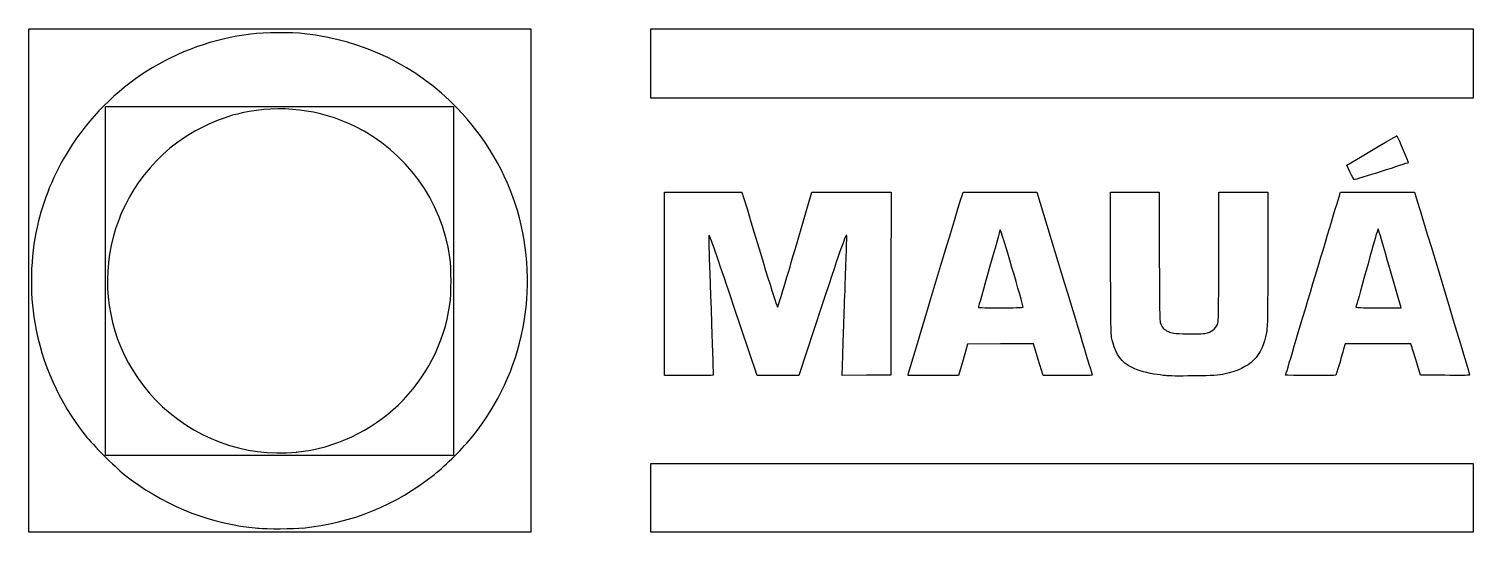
# Model space of a CAD drawing. Extents: x -55 to 55, y -19 to 19.
import ezdxf

# ---------------------------------------------------------------- set-up
doc = ezdxf.new("R2010")
doc.units = 0
doc.layers.add('Camada_1', color=7, linetype='CONTINUOUS')

msp = doc.modelspace()

# ---------------------------------------------------------------- linework, layer by layer
at = {"layer": 'Camada_1', "color": 7}
for points in [[(-54.999462, 0.000095), (-54.999462, 19.150745), (-35.879844, 19.150745), (-16.760242, 19.150745), (-16.760242, 0.000095), (-16.760242, -19.150554), (-35.879844, -19.150554), (-54.999462, -19.150554)], [(-7.634971, 16.512489), (-7.634971, 19.150745), (23.682701, 19.150745), (55.000371, 19.150745), (55.000371, 16.512489), (55.000371, 13.874227), (23.682701, 13.874227), (-7.634971, 13.874227)], [(-49.164246, -0.030939), (-49.164246, 13.25346), (-35.910888, 13.25346), (-22.657523, 13.25346), (-22.657523, -0.030939), (-22.657523, -13.315348), (-35.910888, -13.315348), (-49.164246, -13.315348)], [(45.643276, 8.225843)], [(20.734058, -2.032919)], [(-7.634971, -16.543338), (-7.634971, -13.936118), (23.682701, -13.936118), (55.000371, -13.936118), (55.000371, -16.543338), (55.000371, -19.150554), (23.682701, -19.150554), (-7.634971, -19.150554)]]:
    msp.add_lwpolyline(points, close=True, dxfattribs=at)
for points in [[(45.643276, 8.225843), (45.38782, 8.785125), (46.422932, 9.396201)], [(-6.579674, -0.248212), (-6.579674, 6.735412), (-3.633958, 6.735412), (-0.688254, 6.735412), (-0.562905, 6.316401)], [(3.356548, 2.359009), (4.622462, 6.735412), (7.650317, 6.735412), (10.678171, 6.735412), (10.662424, -0.232693), (10.646677, -7.200792), (8.794725, -7.217198), (6.942768, -7.233603), (6.990921, -5.696275)], [(18.97543, 6.735387), (21.769087, 6.735387), (23.888579, -0.228801)], [(27.390803, 1.257148), (27.37065, 6.735412), (29.235772, 6.735412), (31.100899, 6.735412), (31.100899, 1.871662)], [(35.632151, 1.877918), (35.632349, 6.735412), (37.494645, 6.735412), (39.356942, 6.735412), (39.356942, 1.653258)], [(47.724921, 6.735412), (50.526585, 6.735412), (50.742792, 6.037049)], [(47.78558, -2.079477), (49.523106, -2.079477), (48.664614, 0.907227)], [(-4.738031, -7.231039), (-6.579643, -7.231039), (-6.579674, -0.248212)], [(5.401876, -1.893139), (3.638599, -7.231737), (2.052329, -7.230725), (0.466063, -7.229712), (-1.326126, -1.891785)], [(24.105414, -7.231826), (22.241624, -7.231826), (21.875824, -6.021229), (21.510019, -4.81064), (19.00219, -4.826235), (16.494361, -4.84183), (16.153494, -6.036806), (15.812636, -7.231788), (13.889179, -7.231788), (11.965732, -7.231788), (12.002401, -7.061116)], [(52.853038, -7.217284), (50.997271, -7.200777), (50.629516, -6.005801), (50.261772, -4.810834), (47.760684, -4.810834), (45.259599, -4.810834), (45.136599, -5.229851)], [(31.659442, -7.257487), (31.659553, -7.25788)], [(40.722742, -7.203286), (40.722742, -7.203516)], [(-34.628603, -13.064434), (-34.629371, -13.064434)], [(-34.132755, -18.838588), (-34.132755, -18.838725)]]:
    msp.add_lwpolyline(points, dxfattribs=at)
for points in [[(-38.083571, 18.749527), (-43.807701, 18.069812), (-48.874483, 14.851407), (-51.96446, 9.932422)], [(-34.017548, 18.783604), (-34.974395, 18.889165), (-37.054192, 18.871702), (-38.083571, 18.749527)], [(-22.367056, 13.111351), (-25.471849, 16.319644), (-29.511663, 18.28651), (-34.017548, 18.783604)], [(-30.199054, 11.736773), (-32.869499, 13.041451), (-35.834666, 13.394111), (-38.76563, 12.755637)], [(-38.76563, 12.755637), (-40.652347, 12.344641), (-42.756874, 11.311233), (-44.253176, 10.06104)], [(-17.793863, 5.331358), (-18.605252, 8.123871), (-20.252643, 10.926448), (-22.367056, 13.111351)], [(-22.936166, 1.757088), (-23.553622, 6.100853), (-26.251733, 9.80824), (-30.199054, 11.736773)], [(46.422932, 9.396201), (48.900621, 10.858874), (49.181903, 11.02231), (49.192561, 11.005459)], [(49.192561, 11.005459), (49.320102, 10.803805), (50.078834, 8.991342), (50.047431, 8.963367)], [(-51.96446, 9.932422), (-53.072822, 8.167999), (-53.927422, 6.092503), (-54.379907, 4.066175)], [(-44.253176, 10.06104), (-50.140896, 5.141704), (-50.640398, -3.582551), (-45.349492, -9.087016)], [(50.047431, 8.963367), (50.002706, 8.923569), (46.024116, 7.666566), (45.942737, 7.666566)], [(45.942737, 7.666566), (45.918534, 7.666566), (45.78378, 7.918242), (45.643276, 8.225843)], [(12.002401, -7.061116), (12.05864, -6.799296), (16.120749, 6.674396), (16.153235, 6.706883)], [(16.153235, 6.706883), (16.168932, 6.722529), (17.438917, 6.735387), (18.97543, 6.735387)], [(40.722742, -7.203516), (40.722742, -7.14787), (44.875042, 6.687194), (44.898911, 6.711057)], [(44.898911, 6.711057), (44.912304, 6.724501), (46.184013, 6.735412), (47.724921, 6.735412)], [(-0.562905, 6.316401), (0.99055, 1.123543), (1.964139, -2.017395), (2.020318, -2.017395)], [(50.742792, 6.037049), (51.816652, 2.568567), (54.757712, -7.18481), (54.736233, -7.206296)], [(-21.196799, -11.857711), (-17.298582, -6.975218), (-16.050248, -0.669557), (-17.793863, 5.331358)], [(-54.379907, 4.066175), (-54.883513, 1.810952), (-54.949306, -0.90099), (-54.556113, -3.196796)], [(-3.176847, 3.446132), (-3.239534, 3.446132), (-3.231101, 3.121002), (-3.002646, -3.288132)], [(-1.326126, -1.891785), (-2.311847, 1.044068), (-3.144657, 3.446132), (-3.176847, 3.446132)], [(7.297261, 3.429932), (7.213842, 3.528615), (6.920808, 2.705656), (5.401876, -1.893139)], [(7.174763, -0.37226), (7.249346, 1.710408), (7.304477, 3.421393), (7.297261, 3.429932)], [(18.989537, 3.86311), (18.950903, 3.791043), (17.319847, -1.984209), (17.319847, -2.049021)], [(20.734058, -2.03297), (20.734058, -1.861878), (19.022155, 3.923937), (18.989537, 3.86311)], [(47.777509, 3.92255), (47.744293, 3.955768), (47.77675, 4.066902), (46.833806, 0.682934)], [(48.664614, 0.907227), (48.192444, 2.549919), (47.793249, 3.906813), (47.777509, 3.92255)], [(2.020318, -2.017395), (2.060065, -2.017395), (2.641156, -0.114222), (3.356548, 2.359009)], [(-22.940217, -1.835665), (-22.816538, -0.948978), (-22.814862, 0.89824), (-22.936166, 1.757088)], [(27.547297, -4.706177), (27.412408, -4.226134), (27.410783, -4.164378), (27.390803, 1.257148)], [(31.100899, 1.871662), (31.100899, -1.6376), (31.120849, -3.050854), (31.17246, -3.203105)], [(35.566671, -3.214073), (35.609558, -3.05969), (35.631929, -1.32014), (35.632151, 1.877918)], [(39.356942, 1.653258), (39.356942, -2.588698), (39.341549, -3.517299), (39.263694, -3.96361)], [(46.833806, 0.682934), (46.434264, -0.751035), (46.094016, -1.959201), (46.077705, -2.001873)], [(6.990921, -5.696275), (7.017453, -4.850739), (7.100164, -2.454938), (7.174763, -0.37226)], [(23.888579, -0.228801), (25.054299, -4.059103), (25.999316, -7.201739), (25.988622, -7.212433)], [(-34.629371, -13.064434), (-28.648886, -12.462685), (-23.768553, -7.774564), (-22.940217, -1.835665)], [(17.319847, -2.049021), (17.319847, -2.06573), (18.088045, -2.079399), (19.02695, -2.079399)], [(19.02695, -2.079399), (19.96586, -2.079399), (20.734058, -2.058487), (20.734058, -2.032919)], [(46.077705, -2.001873), (46.054388, -2.062809), (46.421122, -2.079477), (47.78558, -2.079477)], [(-54.556113, -3.196796), (-54.022115, -6.314772), (-52.701217, -9.256637), (-50.701427, -11.781864)], [(-3.002646, -3.288132), (-2.926017, -5.438516), (-2.870752, -7.205362), (-2.879869, -7.214481)], [(31.17246, -3.203105), (31.287875, -3.543396), (31.454678, -3.735319), (31.768644, -3.889079)], [(34.780797, -3.97945), (35.175732, -3.864643), (35.463961, -3.583918), (35.566671, -3.214073)], [(31.768644, -3.889079), (32.039095, -4.021522), (32.159786, -4.035117), (33.250994, -4.056044)], [(33.250994, -4.056044), (34.207408, -4.074424), (34.505536, -4.060095), (34.780797, -3.97945)], [(39.263694, -3.96361), (38.948037, -5.773778), (38.02779, -6.688265), (36.096895, -7.110611)], [(28.982152, -6.606978), (28.240379, -6.232535), (27.819535, -5.675027), (27.547297, -4.706177)], [(45.136599, -5.229851), (45.068925, -5.460301), (44.914709, -5.995132), (44.79384, -6.418346)], [(44.79384, -6.418346), (44.67298, -6.841562), (44.564195, -7.197726), (44.552099, -7.209818)], [(-2.879869, -7.214481), (-2.888932, -7.223545), (-3.725147, -7.231039), (-4.738031, -7.231039)], [(25.988622, -7.212433), (25.977938, -7.223168), (25.130493, -7.231826), (24.105414, -7.231826)], [(30.94567, -7.162868), (30.255869, -7.077296), (29.477078, -6.856821), (28.982152, -6.606978)], [(31.659553, -7.25788), (31.574195, -7.243702), (31.252948, -7.200985), (30.94567, -7.162868)], [(33.645898, -7.26488), (32.638698, -7.275158), (31.744796, -7.272222), (31.659442, -7.257487)], [(36.096895, -7.110611), (35.552945, -7.229598), (35.253222, -7.248454), (33.645898, -7.26488)], [(44.552099, -7.209818), (44.519255, -7.242682), (40.722742, -7.236454), (40.722742, -7.203286)], [(54.736233, -7.206296), (54.721094, -7.221436), (53.873707, -7.226297), (52.853038, -7.217284)], [(-45.349492, -9.087016), (-42.564111, -11.98482), (-38.581892, -13.462204), (-34.628603, -13.064434)], [(-50.701427, -11.781864), (-50.074039, -12.574108), (-48.515686, -14.136765), (-47.73649, -14.755011)], [(-24.107775, -14.757768), (-23.269062, -14.09003), (-21.851779, -12.678059), (-21.196799, -11.857711)], [(-47.73649, -14.755011), (-44.926169, -16.984831), (-41.605228, -18.389761), (-38.238769, -18.77303)], [(-34.132755, -18.838725), (-30.436143, -18.473472), (-27.036736, -17.089643), (-24.107775, -14.757768)], [(-38.238769, -18.77303), (-37.914405, -18.80999), (-37.565226, -18.849933), (-37.462796, -18.86188)], [(-37.462796, -18.86188), (-37.024475, -18.912979), (-34.722421, -18.896921), (-34.132755, -18.838588)]]:
    msp.add_open_spline(points, degree=3, dxfattribs=at)

doc.saveas('drawing.dxf')
